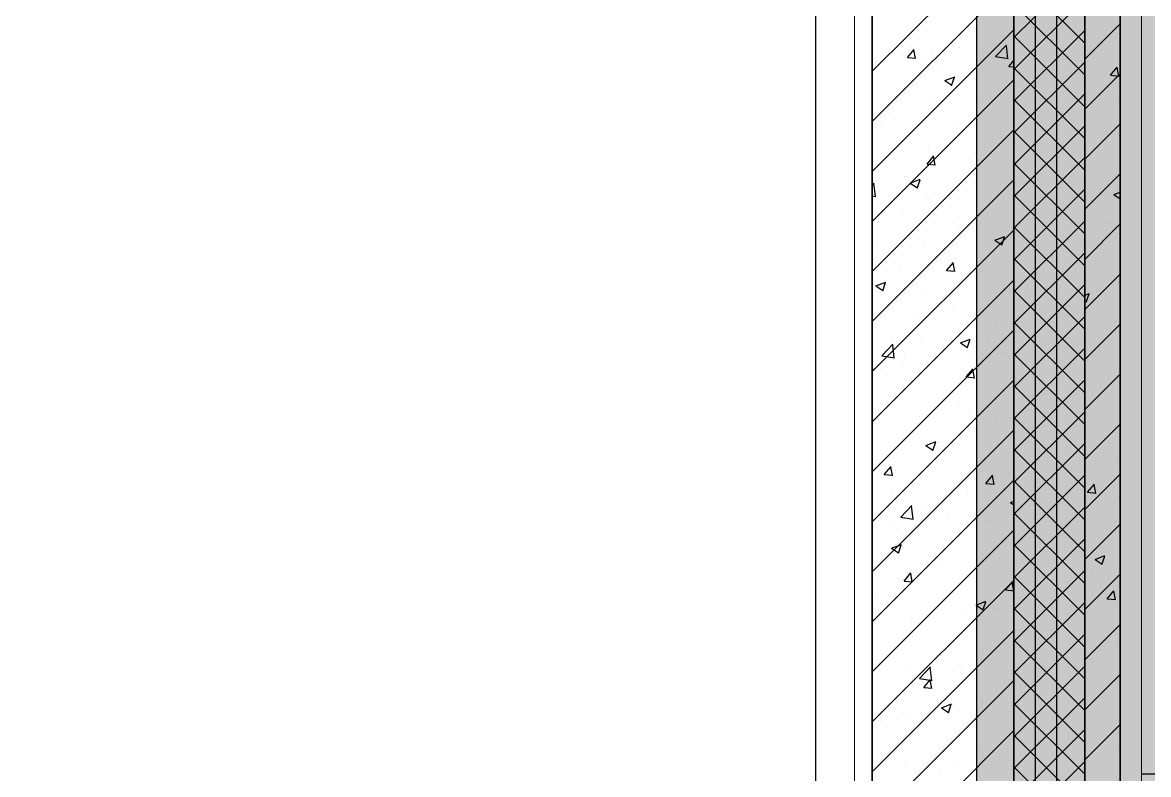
# Model space of a CAD drawing. Header units: inches. Extents: x 143994 to 247866, y 243815 to 272761.
# Drawn here: x 221938 to 223528, y 262375 to 263437 of the extents above; entities that cross this region are included whole.
import ezdxf

# ---------------------------------------------------------------- set-up
doc = ezdxf.new("R2010")
doc.units = ezdxf.units.IN
doc.header["$LTSCALE"] = 1000
doc.header["$MEASUREMENT"] = 0
doc.layers.get('DEFPOINTS').update_dxf_attribs({"color": 62})
for name, color, linetype in [('0-建筑1F', 127, 'Continuous'), ('A-STATR', 5, 'Continuous'), ('A-Wall-Patn', 255, 'Continuous'), ('PUB_HATCH', 8, 'Continuous')]:
    doc.layers.add(name, color=color, linetype=linetype)
for name, color, linetype, lineweight in [('A-M-Stone', 11, 'Continuous', 15), ('A-Wall', 254, 'Continuous', 35), ('W-保温层', 8, 'Continuous', 13)]:
    doc.layers.add(name, color=color, linetype=linetype, lineweight=lineweight)

# ---------------------------------------------------------------- blocks, each defined once
blk = doc.blocks.new('144')
at = {"layer": 'A-M-Stone', "color": 127}
blk.add_line((638966.9, -379670.3), (638966.9, -375760.3), dxfattribs=at)
at = {"layer": 'A-STATR', "color": 127}
blk.add_line((638966.9, -377780.3), (640606.9, -377780.3), dxfattribs=at)
at = {"layer": 'A-Wall', "color": 127}
for p, q in [((638936.9, -379700.3), (638936.9, -376060.3)), ((638886.9, -376110.3), (638886.9, -379750.3)), ((638786.9, -379850.3), (638786.9, -376210.3)), ((638586.9, -376410.3), (638586.9, -380010.3))]:
    blk.add_line(p, q, dxfattribs=at)
at = {"layer": 'PUB_HATCH', "color": 127, "linetype": 'Continuous'}
for p, q in [((638586.9, -376787.9), (638786.9, -376587.9)), ((638586.9, -376858.6), (638786.9, -376658.6)), ((638586.9, -376929.3), (638786.9, -376729.3)), ((638886.9, -376770.7), (638936.9, -376720.7)), ((638774.7, -376748.1), (638774.7, -376748.1)), ((638914.3, -376737.1), (638914.3, -376737.1)), ((638636.4, -376768.4), (638646, -376756.9)), ((638637.7, -376757.2), (638637.7, -376757.2)), ((638648.1, -376770), (638645.8, -376757.4)), ((638670.8, -376763.1), (638670.8, -376763.1)), ((638709.8, -376753.6), (638709.8, -376753.6)), ((638744.5, -376761.8), (638744.5, -376761.8)), ((638761, -376767.1), (638776.5, -376750.8)), ((638778.4, -376770.2), (638776.2, -376751.2)), ((638593.1, -376773.6), (638593.1, -376773.6)), ((638636.4, -376768.4), (638648.4, -376769.5)), ((638662.1, -376770.3), (638662.1, -376770.3)), ((638761, -376767.1), (638778.7, -376769.8)), ((638779.9, -376781), (638786.9, -376772.6)), ((638779.9, -376781), (638786.9, -376781.6)), ((638923.3, -376793.5), (638932.9, -376782)), ((638679.9, -376784.1), (638679.9, -376784.1)), ((638689.3, -376800.9), (638703.3, -376795.5)), ((638698.9, -376808.1), (638703, -376796)), ((638786.7, -376788.6), (638786.7, -376788.6)), ((638886.9, -376841.4), (638936.9, -376791.4)), ((638893.4, -376793.1), (638893.4, -376793.1)), ((638923.3, -376793.5), (638935.3, -376794.6)), ((638935, -376795.1), (638932.7, -376782.5)), ((638586.9, -377000), (638786.9, -376800)), ((638689.3, -376800.9), (638699.2, -376807.6)), ((638668.4, -376829.7), (638668.4, -376829.7)), ((638772.2, -376814.7), (638772.2, -376814.7)), ((638785.9, -376825.9), (638785.9, -376825.9)), ((638735.8, -376832.5), (638735.8, -376832.5)), ((638934.8, -376832.9), (638934.8, -376832.9)), ((638597.9, -376858.9), (638597.9, -376858.9)), ((638609.5, -376849.2), (638609.5, -376849.2)), ((638586.9, -377070.7), (638786.9, -376870.7)), ((638701.5, -376872.9), (638701.5, -376872.9)), ((638704.7, -376863.4), (638704.7, -376863.4)), ((638886.9, -376912.2), (638936.9, -376862.2)), ((638918.2, -376872.4), (638918.2, -376872.4)), ((638769.8, -376881.3), (638769.8, -376881.3)), ((638935.4, -376878.2), (638935.4, -376878.2)), ((638664.2, -376918.9), (638673.8, -376907.4)), ((638665.9, -376896.3), (638665.9, -376896.3)), ((638675.8, -376920.4), (638673.5, -376907.9)), ((638733.3, -376904.8), (638733.3, -376904.8)), ((638664.2, -376918.9), (638676.1, -376919.9)), ((638683.2, -376911.4), (638683.2, -376911.4)), ((638749.4, -376916.8), (638749.4, -376916.8)), ((638632.8, -376936.9), (638632.8, -376936.9)), ((638640.6, -376945.9), (638654.6, -376940.5)), ((638650.3, -376953.1), (638654.3, -376941)), ((638886.9, -376982.9), (638936.9, -376932.9)), ((638586.9, -377141.4), (638786.9, -376941.4)), ((638586.9, -376948.5), (638589.6, -376945.7)), ((638591.5, -376965), (638589.3, -376946)), ((638640.6, -376945.9), (638650.6, -376952.6)), ((638767.4, -376947.9), (638767.4, -376947.9)), ((638932.8, -376950.5), (638932.8, -376950.5)), ((638586.9, -376963.9), (638591.8, -376964.7)), ((638663.5, -376962.9), (638663.5, -376962.9)), ((638665.8, -376965.6), (638665.8, -376965.6)), ((638772.5, -376970.1), (638772.5, -376970.1)), ((638928.1, -376961.9), (638936.9, -376958.5)), ((638928.1, -376961.9), (638936.9, -376967.9)), ((638601.2, -376988), (638601.2, -376988)), ((638680.7, -376983.7), (638680.7, -376983.7)), ((638756.4, -376973.7), (638756.4, -376973.7)), ((638630.6, -376990.3), (638630.6, -376990.3)), ((638707.9, -376992.5), (638707.9, -376992.5)), ((638886.9, -377053.6), (638936.9, -377003.6)), ((638921.5, -377001.5), (638921.5, -377001.5)), ((638586.9, -377212.2), (638786.9, -377012.2)), ((638709.2, -377006.8), (638709.2, -377006.8)), ((638764.9, -377014.4), (638764.9, -377014.4)), ((638592.5, -377026.9), (638592.5, -377026.9)), ((638661.1, -377029.4), (638661.1, -377029.4)), ((638760, -377026.4), (638774, -377021.1)), ((638760, -377026.4), (638770, -377033.1)), ((638769.7, -377033.6), (638773.7, -377021.6)), ((638703.8, -377052.6), (638703.8, -377052.6)), ((638626, -377067.3), (638626, -377067.3)), ((638628.1, -377062.6), (638628.1, -377062.6)), ((638691.9, -377069.3), (638701.5, -377057.8)), ((638703.6, -377070.9), (638701.3, -377058.3)), ((638586.9, -377282.9), (638786.9, -377082.9)), ((638691.9, -377069.3), (638703.9, -377070.4)), ((638732.7, -377071.8), (638732.7, -377071.8)), ((638762.5, -377081), (638762.5, -377081)), ((638886.9, -377124.3), (638936.9, -377074.3)), ((638592, -377090.9), (638606, -377085.6)), ((638592, -377090.9), (638601.9, -377097.7)), ((638601.6, -377098.2), (638605.7, -377086.1)), ((638658.6, -377096), (638658.6, -377096)), ((638903.3, -377098.3), (638903.3, -377098.3)), ((638934.2, -377086.1), (638934.2, -377086.1)), ((638777.5, -377114.9), (638777.5, -377114.9)), ((638886.9, -377104.1), (638893.4, -377101.6)), ((638886.9, -377112), (638889.3, -377113.7)), ((638889, -377114.2), (638893.1, -377102.1)), ((638651.2, -377131.5), (638651.2, -377131.5)), ((638700.9, -377126.2), (638700.9, -377126.2)), ((638760.1, -377147.6), (638760.1, -377147.6)), ((638886.9, -377195), (638936.9, -377145)), ((638586.9, -377353.6), (638786.9, -377153.6)), ((638656.2, -377162.6), (638656.2, -377162.6)), ((638587, -377169.5), (638587, -377169.5)), ((638600.5, -377189.8), (638616.1, -377173.6)), ((638618, -377193), (638615.8, -377174)), ((638693.8, -377174), (638693.8, -377174)), ((638711.3, -377171.5), (638725.3, -377166.1)), ((638711.3, -377171.5), (638721.3, -377178.2)), ((638721, -377178.7), (638725.1, -377166.6)), ((638748.8, -377170.1), (638748.8, -377170.1)), ((638600.5, -377189.8), (638618.3, -377192.6)), ((638632.2, -377190.1), (638632.2, -377190.1)), ((638724.9, -377193.8), (638724.9, -377193.8)), ((638775, -377187.2), (638775, -377187.2)), ((638907.3, -377183), (638907.3, -377183)), ((638587.9, -377208.7), (638586.9, -377203.6)), ((638586.9, -377208.1), (638588.2, -377208.2)), ((638598.6, -377210.4), (638598.6, -377210.4)), ((638629.2, -377196.3), (638629.2, -377196.3)), ((638719.7, -377219.7), (638729.3, -377208.3)), ((638731.3, -377221.3), (638729, -377208.8)), ((638736, -377200.9), (638736, -377200.9)), ((638586.9, -377424.3), (638786.9, -377224.3)), ((638719.7, -377219.7), (638731.6, -377220.8)), ((638757.6, -377214.2), (638757.6, -377214.2)), ((638886.9, -377265.7), (638936.9, -377215.7)), ((638653.8, -377229.2), (638653.8, -377229.2)), ((638924.4, -377239.4), (638924.4, -377239.4)), ((638672.3, -377272.6), (638672.3, -377272.6)), ((638708.6, -377260.1), (638708.6, -377260.1)), ((638722.4, -377266), (638722.4, -377266)), ((638591.9, -377280.1), (638591.9, -377280.1)), ((638654, -377275.7), (638654, -377275.7)), ((638755.2, -377280.8), (638755.2, -377280.8)), ((638760.8, -377280.2), (638760.8, -377280.2)), ((638886.9, -377336.4), (638936.9, -377286.4)), ((638586.9, -377495), (638786.9, -377295)), ((638651.3, -377295.7), (638651.3, -377295.7)), ((638662.7, -377316.5), (638676.7, -377311.1)), ((638662.7, -377316.5), (638672.6, -377323.2)), ((638672.3, -377323.7), (638676.4, -377311.6)), ((638921.9, -377311.7), (638921.9, -377311.7)), ((638745.5, -377335), (638745.5, -377335)), ((638603.9, -377357.6), (638613.6, -377346.1)), ((638615.6, -377359.2), (638613.3, -377346.6)), ((638619.7, -377351.5), (638619.7, -377351.5)), ((638669.7, -377344.9), (638669.7, -377344.9)), ((638752.8, -377347.3), (638752.8, -377347.3)), ((638933.6, -377339.4), (638933.6, -377339.4)), ((638586.9, -377565.7), (638786.9, -377365.7)), ((638603.9, -377357.6), (638615.9, -377358.7)), ((638648.9, -377362.3), (638648.9, -377362.3)), ((638747.4, -377370.2), (638757, -377358.7)), ((638747.4, -377370.2), (638759.4, -377371.2)), ((638759.1, -377371.7), (638756.8, -377359.2)), ((638886.9, -377407.1), (638936.9, -377357.1)), ((638615.1, -377377.9), (638615.1, -377377.9)), ((638700.3, -377379.4), (638700.3, -377379.4)), ((638721.8, -377382.4), (638721.8, -377382.4)), ((638890.9, -377382.7), (638900.5, -377371.2)), ((638890.9, -377382.7), (638902.8, -377383.8)), ((638902.5, -377384.3), (638900.2, -377371.7)), ((638627.1, -377417.8), (638642.6, -377401.5)), ((638644.5, -377420.9), (638642.3, -377401.9)), ((638782.1, -377397), (638786.9, -377395.2)), ((638782.1, -377397), (638786.9, -377400.3)), ((638935.3, -377391.4), (638935.3, -377391.4)), ((638627.1, -377417.8), (638644.8, -377420.5)), ((638657.2, -377404.7), (638657.2, -377404.7)), ((638692.9, -377413.8), (638692.9, -377413.8)), ((638750.3, -377413.9), (638750.3, -377413.9)), ((638764, -377409.2), (638764, -377409.2)), ((638617.1, -377423.8), (638617.1, -377423.8)), ((638646.5, -377428.9), (638646.5, -377428.9)), ((638748.2, -377423.4), (638748.2, -377423.4)), ((638886.9, -377477.8), (638936.9, -377427.8)), ((638586.9, -377636.4), (638786.9, -377436.4)), ((638631.6, -377443.4), (638631.6, -377443.4)), ((638614, -377461.5), (638628, -377456.2)), ((638614, -377461.5), (638624, -377468.2)), ((638623.7, -377468.7), (638627.7, -377456.7)), ((638892.4, -377459.5), (638892.4, -377459.5)), ((638747.9, -377480.5), (638747.9, -377480.5)), ((638766.6, -377476.1), (638766.6, -377476.1)), ((638901.4, -377477.5), (638915.4, -377472.2)), ((638901.4, -377477.5), (638911.4, -377484.3)), ((638911.1, -377484.8), (638915.2, -377472.7)), ((638631.7, -377508.1), (638641.3, -377496.6)), ((638640.3, -377492.7), (638640.3, -377492.7)), ((638643.4, -377509.6), (638641.1, -377497.1)), ((638644, -377495.5), (638644, -377495.5)), ((638682, -377484), (638682, -377484)), ((638895.6, -377493), (638895.6, -377493)), ((638586.9, -377707.1), (638786.9, -377507.1)), ((638631.7, -377508.1), (638643.7, -377509.1)), ((638708, -377513.4), (638708, -377513.4)), ((638775.2, -377520.6), (638784.8, -377509.1)), ((638786.8, -377522.2), (638784.5, -377509.6)), ((638886.9, -377548.5), (638936.9, -377498.5)), ((638775.2, -377520.6), (638786.9, -377521.7)), ((638918.6, -377533.2), (638928.2, -377521.7)), ((638930.3, -377534.7), (638928, -377522.2)), ((638591.4, -377533.4), (638591.4, -377533.4)), ((638733.4, -377542.1), (638747.4, -377536.7)), ((638733.4, -377542.1), (638743.3, -377548.8)), ((638743.1, -377549.3), (638747.1, -377537.2)), ((638918.6, -377533.2), (638930.6, -377534.2)), ((638714, -377555), (638714, -377555)), ((638745.5, -377547.1), (638745.5, -377547.1)), ((638764, -377548.4), (638764, -377548.4)), ((638587.6, -377571.6), (638587.6, -377571.6)), ((638641.6, -377562.1), (638641.6, -377562.1)), ((638886.9, -377619.3), (638936.9, -377569.3)), ((638586.9, -377777.8), (638786.9, -377577.8)), ((638643.1, -377586.2), (638643.1, -377586.2)), ((638749.8, -377590.7), (638749.8, -377590.7)), ((638933, -377592.7), (638933, -377592.7)), ((638913.5, -377600.7), (638913.5, -377600.7)), ((638685.2, -377613.1), (638685.2, -377613.1)), ((638743, -377613.6), (638743, -377613.6)), ((638898.8, -377622.1), (638898.8, -377622.1)), ((638639.2, -377628.6), (638639.2, -377628.6)), ((638653.6, -377645.7), (638669.1, -377629.5)), ((638661.3, -377633.9), (638661.3, -377633.9)), ((638671.1, -377648.8), (638668.8, -377629.8)), ((638699.7, -377632.7), (638699.7, -377632.7)), ((638711.4, -377627.3), (638711.4, -377627.3)), ((638886.9, -377690), (638936.9, -377640)), ((638586.9, -377848.5), (638786.9, -377648.5)), ((638653.6, -377645.7), (638671.4, -377648.4)), ((638659.5, -377658.5), (638669.1, -377647)), ((638671.1, -377660.1), (638668.8, -377647.5)), ((638659.5, -377658.5), (638671.4, -377659.6)), ((638603.3, -377687.9), (638603.3, -377687.9)), ((638684.7, -377687.1), (638698.7, -377681.7)), ((638684.7, -377687.1), (638694.7, -377693.8)), ((638694.4, -377694.3), (638698.4, -377682.2)), ((638740.6, -377680.2), (638740.6, -377680.2)), ((638747.7, -377676.6), (638747.7, -377676.6)), ((638910.9, -377673), (638910.9, -377673)), ((638631, -377696.6), (638631, -377696.6)), ((638636.7, -377695.2), (638636.7, -377695.2)), ((638710.1, -377692.4), (638710.1, -377692.4)), ((638734.5, -377696.2), (638734.5, -377696.2)), ((638923.6, -377701.4), (638923.6, -377701.4)), ((638586.9, -377919.3), (638786.9, -377719.3)), ((638608.7, -377712.7), (638608.7, -377712.7)), ((638658.8, -377706.1), (638658.8, -377706.1)), ((638886.9, -377760.7), (638936.9, -377710.7)), ((638738.2, -377746.8), (638738.2, -377746.8)), ((638934, -377741.9), (638934, -377741.9)), ((638634.3, -377761.8), (638634.3, -377761.8)), ((638707.4, -377766.6), (638707.4, -377766.6)), ((638681.9, -377775.1), (638681.9, -377775.1))]:
    blk.add_line(p, q, dxfattribs=at)
at = {"layer": 'W-保温层', "color": 127}
blk.add_line((638561.9, -387950.3), (638561.9, -376410.3), dxfattribs=at)
at = {"layer": 'W-保温层', "color": 127, "linetype": 'Continuous'}
for p, q in [((638786.9, -376740.3), (638886.9, -376640.3)), ((638886.9, -376748.2), (638786.9, -376648.2)), ((638786.9, -376785.2), (638886.9, -376685.2)), ((638886.9, -376793.1), (638786.9, -376693.1)), ((638786.9, -376830.1), (638886.9, -376730.1)), ((638886.9, -376838), (638786.9, -376738)), ((638786.9, -376875), (638886.9, -376775)), ((638886.9, -376882.9), (638786.9, -376782.9)), ((638786.9, -376919.9), (638886.9, -376819.9)), ((638886.9, -376927.8), (638786.9, -376827.8)), ((638786.9, -376964.8), (638886.9, -376864.8)), ((638886.9, -376972.7), (638786.9, -376872.7)), ((638786.9, -377009.7), (638886.9, -376909.7)), ((638886.9, -377017.6), (638786.9, -376917.6)), ((638786.9, -377054.6), (638886.9, -376954.6)), ((638886.9, -377062.5), (638786.9, -376962.5)), ((638786.9, -377099.5), (638886.9, -376999.5)), ((638886.9, -377107.4), (638786.9, -377007.4)), ((638786.9, -377144.4), (638886.9, -377044.4)), ((638886.9, -377152.3), (638786.9, -377052.3)), ((638786.9, -377189.3), (638886.9, -377089.3)), ((638886.9, -377197.2), (638786.9, -377097.2)), ((638786.9, -377234.2), (638886.9, -377134.2)), ((638886.9, -377242.1), (638786.9, -377142.1)), ((638786.9, -377279.1), (638886.9, -377179.1)), ((638886.9, -377287), (638786.9, -377187)), ((638786.9, -377324), (638886.9, -377224)), ((638886.9, -377331.9), (638786.9, -377231.9)), ((638786.9, -377368.9), (638886.9, -377268.9)), ((638886.9, -377376.8), (638786.9, -377276.8)), ((638786.9, -377413.8), (638886.9, -377313.8)), ((638886.9, -377421.7), (638786.9, -377321.7)), ((638786.9, -377458.7), (638886.9, -377358.7)), ((638886.9, -377466.6), (638786.9, -377366.6)), ((638786.9, -377503.6), (638886.9, -377403.6)), ((638886.9, -377511.5), (638786.9, -377411.5)), ((638786.9, -377548.5), (638886.9, -377448.5)), ((638886.9, -377556.4), (638786.9, -377456.4)), ((638786.9, -377593.4), (638886.9, -377493.4)), ((638886.9, -377601.3), (638786.9, -377501.3)), ((638786.9, -377638.3), (638886.9, -377538.3)), ((638886.9, -377646.2), (638786.9, -377546.2)), ((638786.9, -377683.2), (638886.9, -377583.2)), ((638886.9, -377691.1), (638786.9, -377591.1)), ((638786.9, -377728.1), (638886.9, -377628.1)), ((638886.9, -377736), (638786.9, -377636)), ((638786.9, -377773), (638886.9, -377673)), ((638886.9, -377780.9), (638786.9, -377680.9)), ((638786.9, -377817.9), (638886.9, -377717.9)), ((638886.9, -377825.8), (638786.9, -377725.8)), ((638786.9, -377862.8), (638886.9, -377762.8)), ((638886.9, -377870.7), (638786.9, -377770.7))]:
    blk.add_line(p, q, dxfattribs=at)

msp = doc.modelspace()

# ---------------------------------------------------------------- hatches: boundary and pattern name
at = {"layer": 'DEFPOINTS'}
h = msp.add_hatch(dxfattribs=at)
h.set_pattern_fill('ANSI31', color=250)
h.set_pattern_definition([(45, (0, 0), (-1.122532015, 1.122532015), [])])
h.paths.add_polyline_path([(247866.03, 243814.78), (223286.02, 243814.78), (223286.02, 270814.78), (247866.03, 270814.78)])

# ---------------------------------------------------------------- linework, layer by layer
at = {"layer": 'A-Wall-Patn'}
for p, q in [((223368.2, 264366.1), (223368.2, 260406.1)), ((223058.2, 263746.1), (223058.2, 260096.1))]:
    msp.add_line(p, q, dxfattribs=at)
at = {"layer": 'A-Wall-Patn', "color": 11}
msp.add_lwpolyline([(215828.2, 253131.1), (215828.2, 260486.1), (217958.2, 260486.1), (217958.2, 264126.1), (222398.2, 264126.1), (222398.2, 264396.1), (223398.2, 264396.1), (223398.2, 260436.1), (225208.2, 260436.1), (225208.2, 264126.1), (230718.2, 264126.1), (230718.2, 258286.1), (232358.2, 258286.1), (232358.2, 261926.1), (237483.2, 261926.1), (237483.2, 262196.1), (238483.2, 262196.1), (238483.2, 261926.1), (242918.2, 261926.1), (242918.2, 258286.1), (245048.2, 258286.1), (245048.2, 250931.1)], dxfattribs=at)
at = {"layer": 'DEFPOINTS'}
msp.add_lwpolyline([(247866.03, 243814.78), (223286.02, 243814.78), (223286.02, 270814.78), (247866.03, 270814.78)], close=True, dxfattribs=at)

# ---------------------------------------------------------------- block references
at = {"layer": '0-建筑1F'}
msp.add_blockref('144', (-415448.72, 640156.38), dxfattribs=at)

doc.saveas('drawing.dxf')
